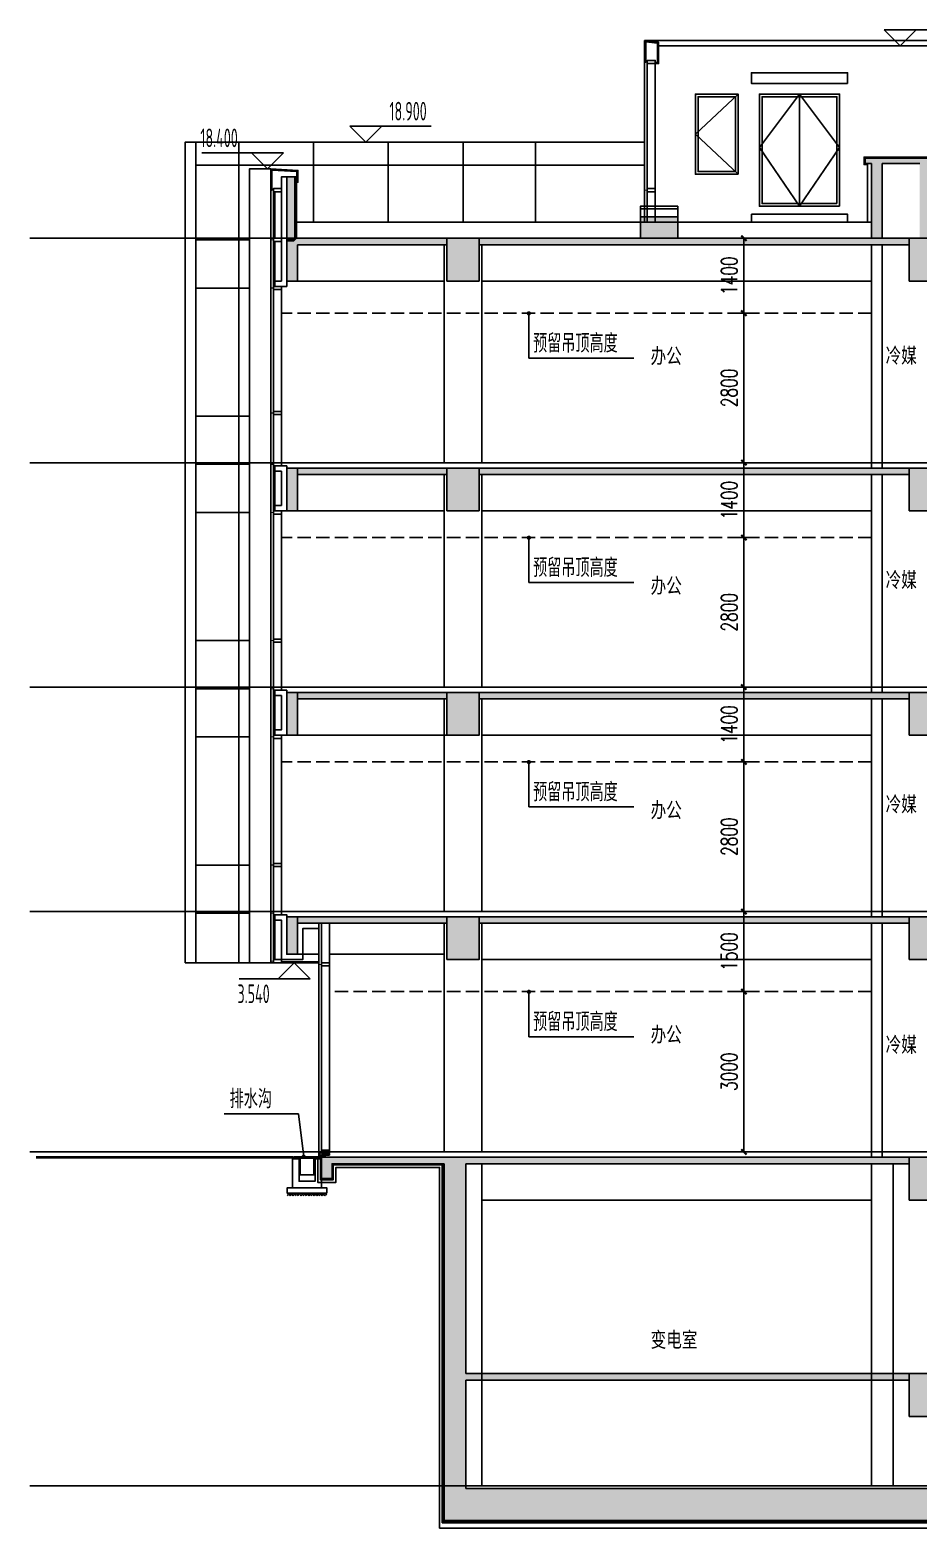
# Model space of a CAD drawing. Extents: x 1106790 to 1313746, y -134124 to 12249.
# Drawn here: x 1159677 to 1176303, y -118328 to -90288 of the extents above; entities that cross this region are included whole.
import ezdxf

# ---------------------------------------------------------------- set-up
doc = ezdxf.new("R2010")
doc.units = 0
doc.header["$LTSCALE"] = 1000
doc.header["$MEASUREMENT"] = 0
doc.linetypes.add('DASH', pattern=[0.35, 0.25, -0.1])
for name, color, linetype in [('01-标注_尺寸', 124, 'Continuous'), ('01-标注_标高', 200, 'Continuous'), ('01-标注_符号', 200, 'Continuous'), ('02-TEXT_房间', 7, 'Continuous'), ('02-TEXT_标注', 130, 'Continuous'), ('05-填充_天正', 26, 'Continuous'), ('A-C_玻璃幕墙', 140, 'Continuous'), ('A-C_窗', 140, 'Continuous'), ('A-C_门', 150, 'Continuous'), ('A-D_龙骨', 131, 'Continuous'), ('A-O_屋面', 201, 'Continuous'), ('A-O_防水层', 222, 'Continuous'), ('A-SUR_保温', 222, 'Continuous'), ('A-SUR_吊顶', 40, 'Continuous'), ('A-SUR_看线', 231, 'Continuous'), ('A-SUR_面层', 191, 'Continuous'), ('A-TECH_结构', 21, 'Continuous'), ('A-金属背板', 30, 'Continuous'), ('A_STR-砌块墙', 121, 'Continuous'), ('A_STR-砼墙', 51, 'Continuous'), ('A_STR-砼柱', 51, 'Continuous'), ('D_铝板', 181, 'Continuous'), ('PUB_HATCH', 8, 'Continuous'), ('构造物', 145, 'Continuous')]:
    doc.layers.add(name, color=color, linetype=linetype)
doc.layers.add('04-不打印_辅助线', color=165, linetype='Continuous', plot=False)
doc.styles.add('_TCH_DIM', font='ROS1', dxfattribs={"width": 0.8, "bigfont": 'JD'})
doc.styles.add('_TCH_DIM_T3', font='SIMPLEX', dxfattribs={"width": 0.705882, "bigfont": 'GBCBIG'})
doc.styles.get("Standard").update_dxf_attribs({"font": 'STXIHEI.TTF', "width": 0.75})
doc.dimstyles.new('_TCH_ARCH&&100', dxfattribs={"dimtxt": 297.5, "dimasz": 100, "dimexe": 250, "dimexo": 300, "dimgap": 126.25, "dimtad": 1, "dimdec": 0, "dimzin": 0, "dimdsep": 46, "dimtxsty": '_TCH_DIM_T3', "dimblk": 'ARCHTICK', "dimcen": 0.09, "dimclrt": 7, "dimazin": 2, "dimtfac": 1, "dimtdec": 0, "dimtix": 1, "dimtmove": 2, "dimatfit": 3, "dimfxl": 0, "dimtolj": 1, "dimtzin": 0, "dimarcsym": 0})
pattern_1 = [(45, (4697.017, 670), (-17.96051, 17.96051), []), (45, (4714.977, 670), (-17.96051, 17.96051), [12.7, -6.35])]

# ---------------------------------------------------------------- blocks, each defined once
blk = doc.blocks.new('kyuhtr')
at = {"const_width": 20}
blk.add_lwpolyline([(50, 0), (0, 0)], dxfattribs=at)
blk.add_lwpolyline([(50, -30), (200, -30), (200, 30), (50, 30)], close=True)
blk = doc.blocks.new('A$C644B512F')
for points in [[(0, -1500), (800, -1500), (800, 0), (0, 0)], [(50, -1450), (750, -1450), (750, -50), (50, -50)]]:
    blk.add_lwpolyline(points, close=True)
blk.add_lwpolyline([(0, 0), (800, -750), (0, -1500)])
blk = doc.blocks.new('_FZH')
blk.add_lwpolyline([(-0.5, -0.5), (0.5, -0.5), (0.5, 0.5), (-0.5, 0.5)], close=True)
at = {"layer": 'PUB_HATCH'}
blk.add_solid([(-0.5, -0.5), (0.5, -0.5), (-0.5, 0.5), (0.5, 0.5)], dxfattribs=at)
blk = doc.blocks.new('fdsgdfhgh')
at = {"layer": 'A-O_屋面'}
blk.add_lwpolyline([(0, 550), (700, 550), (700, 600), (0, 600)], close=True, dxfattribs=at)
at = {"layer": 'A_STR-砼墙'}
for points in [[(0, 400), (700, 400), (700, 550), (0, 550)], [(0, 400), (700, 400), (700, 0), (0, 0)]]:
    blk.add_lwpolyline(points, close=True, dxfattribs=at)
at = {"layer": 'A_STR-砼柱', "xscale": 699.9999999913853, "yscale": 400.0000000033542, "zscale": 400.0000000033542, "rotation": 359.9999999995789}
blk.add_blockref('_FZH', (350, 200), dxfattribs=at)
blk = doc.blocks.new('dartt')
at = {"transparency": 33554641}
h = blk.add_hatch(dxfattribs=at)
h.set_pattern_fill('ANSI32', color=26)
h.set_pattern_definition([(45, (1294.211, 122.3605), (-3.367596, 3.367596), []), (45, (1296.4563, 122.3605), (-3.367596, 3.367596), [])])
edge = h.paths.add_edge_path()
edge.add_arc((0, 21), 4, 0, 90)
edge.add_line((0, 25), (0, 0))
edge.add_line((0, 0), (25, 0))
edge.add_arc((21, 0), 4, 0, 90)
edge.add_line((21, 4), (4, 4))
edge.add_line((4, 4), (4, 21))
blk.add_lwpolyline([(0, 25), (0, 0), (25, 0)])
blk.add_lwpolyline([(0, 25), (0, 25, -0.414214), (4, 21), (4, 4), (21, 4, -0.414214), (25, 0), (25, 0)], format="xyb")
blk = doc.blocks.new('$LinePat$素土夯实')
at = {"color": 0}
for p, q in [((0, -210), (210, 0)), ((120, -300), (420, 0)), ((420, 0), (608, -188)), ((495, -300), (795, 0)), ((615, 0), (705, -90)), ((210, -210), (300, -300)), ((315, -105), (502, -293)), ((705, -300), (795, -210))]:
    blk.add_line(p, q, dxfattribs=at)
blk = doc.blocks.new('drsrtg')
at = {"layer": '05-填充_天正'}
h = blk.add_hatch(dxfattribs=at)
h.set_pattern_fill('ANSI33', color=256, scale=8)
h.set_pattern_definition([(45, (4711.517, 670), (-17.96051, 17.96051), []), (45, (4729.477, 670), (-17.96051, 17.96051), [12.7, -6.35])])
h.paths.add_polyline_path([(-608, 580), (-608, 550), (-513, 550), (-513, 580)])
h = blk.add_hatch(dxfattribs=at)
h.set_pattern_fill('ANSI33', color=256, scale=8)
h.set_pattern_definition(pattern_1)
h.paths.add_polyline_path([(-448, 550), (-448, 580), (-498, 580), (-498, 550)])
h = blk.add_hatch(dxfattribs=at)
h.set_pattern_fill('ANSI33', color=256, scale=8)
h.set_pattern_definition(pattern_1)
h.paths.add_polyline_path([(-383, 550), (-383, 580), (-433, 580), (-433, 550)])
h = blk.add_hatch(dxfattribs=at)
h.set_pattern_fill('ANSI33', color=256, scale=8)
h.set_pattern_definition(pattern_1)
h.paths.add_polyline_path([(-318, 550), (-318, 580), (-368, 580), (-368, 550)])
h = blk.add_hatch(dxfattribs=at)
h.set_pattern_fill('ANSI33', color=256, scale=8)
h.set_pattern_definition(pattern_1)
h.paths.add_polyline_path([(-253, 550), (-253, 580), (-303, 580), (-303, 550)])
h = blk.add_hatch(dxfattribs=at)
h.set_pattern_fill('ANSI33', color=256, scale=8)
h.set_pattern_definition([(45, (4721.517, 670), (-17.96051, 17.96051), []), (45, (4739.477, 670), (-17.96051, 17.96051), [12.7, -6.35])])
h.paths.add_polyline_path([(-108, 550), (-108, 580), (-238, 580), (-238, 550)])
at = {"layer": '01-标注_符号'}
for p, q in [((-527, 1382), (-1923, 1382)), ((-433, 580), (-527, 1382))]:
    blk.add_line(p, q, dxfattribs=at)
at = {"layer": '01-标注_符号', "const_width": 40}
blk.add_lwpolyline([(-431, 560, 1), (-435, 600, 1)], format="xyb", close=True, dxfattribs=at)
at = {"layer": '05-填充_天正'}
blk.add_lwpolyline([(-500, 550), (-500, 240), (-240, 240), (-240, 550)], dxfattribs=at)
at = {"layer": 'A-SUR_面层'}
for p, q in [((-108, 580), (-608, 580)), ((-608, 550), (-608, 580)), ((-513, 550), (-513, 580)), ((-498, 550), (-498, 580)), ((-448, 550), (-448, 580)), ((-433, 550), (-433, 580)), ((-383, 550), (-383, 580)), ((-368, 550), (-368, 580)), ((-318, 550), (-318, 580)), ((-303, 550), (-303, 580)), ((-253, 550), (-253, 580)), ((-238, 550), (-238, 580)), ((-108, 550), (-108, 580)), ((-108, 550), (-608, 550))]:
    blk.add_line(p, q, dxfattribs=at)
at = {"layer": 'A_STR-砌块墙'}
for points in [[(-640, 540), (-520, 540), (-520, 120), (-220, 120), (-220, 540), (-100, 540), (-100, 0), (-640, 0), (-640, 540)], [(-100, 0), (-740, 0), (-740, -100), (0, -100), (0, 0), (-520, 0)]]:
    blk.add_lwpolyline(points, dxfattribs=at)
at = {"layer": 'A-SUR_看线', "xscale": -0.1861635220123852, "yscale": 0.1666666666666667, "zscale": 0.1666666666666667}
for p in [(-592, -100), (-444, -100), (-296, -100), (-148, -100), (0, -100)]:
    blk.add_blockref('$LinePat$素土夯实', p, dxfattribs=at)
at = {"layer": '构造物', "linetype": 'DASH', "ltscale": 0.2}
blk.add_blockref('dartt', (-620, 540), dxfattribs=at)
at = {"layer": '构造物', "linetype": 'DASH', "ltscale": 0.2, "xscale": -1}
blk.add_blockref('dartt', (-100, 540), dxfattribs=at)
at = {"layer": '02-TEXT_标注', "style": '_TCH_DIM', "width": 0.8}
blk.add_text('排水沟', height=347.3, dxfattribs=at).set_placement((-1818, 1487))
blk = doc.blocks.new('_ArchTick')
at = {"color": 0, "linetype": 'ByBlock', "const_width": 0.4}
blk.add_lwpolyline([(-0.5, -0.5), (0.5, 0.5)], dxfattribs=at)
blk = doc.blocks.new('*D204')
at = {"layer": '01-标注_尺寸', "color": 0, "lineweight": -2, "transparency": 16777216}
for p, q in [((1172808, -108288), (1173293, -108288)), ((1173043, -111288), (1173043, -108288)), ((1172808, -111288), (1173293, -111288))]:
    blk.add_line(p, q, dxfattribs=at)
at = {"layer": 'Defpoints', "color": 0, "transparency": 16777216}
for p in [(1172508, -108288), (1173043, -108288), (1172508, -111288)]:
    blk.add_point(p, dxfattribs=at)
at = {"layer": '01-标注_尺寸', "color": 0, "lineweight": -2, "transparency": 16777216, "xscale": 100, "yscale": 100, "zscale": 100}
for p, rotation in [((1173043, -108288), 90), ((1173043, -111288), 270)]:
    blk.add_blockref('_ArchTick', p, dxfattribs=dict(at, rotation=rotation))
at = {"layer": '01-标注_尺寸', "color": 7, "transparency": 16777216, "insert": (1172768, -109788), "char_height": 297.5, "attachment_point": 5, "rotation": 90, "style": '_TCH_DIM_T3'}
blk.add_mtext('\\A1;3000', dxfattribs=at)
blk = doc.blocks.new('*D205')
at = {"layer": '01-标注_尺寸', "color": 0, "lineweight": -2, "transparency": 16777216}
for p, q in [((1172808, -106788), (1173293, -106788)), ((1173043, -108288), (1173043, -106788)), ((1172808, -108288), (1173293, -108288))]:
    blk.add_line(p, q, dxfattribs=at)
at = {"layer": 'Defpoints', "color": 0, "transparency": 16777216}
for p in [(1172508, -106788), (1173043, -106788), (1172508, -108288)]:
    blk.add_point(p, dxfattribs=at)
at = {"layer": '01-标注_尺寸', "color": 0, "lineweight": -2, "transparency": 16777216, "xscale": 100, "yscale": 100, "zscale": 100}
for p, rotation in [((1173043, -106788), 90), ((1173043, -108288), 270)]:
    blk.add_blockref('_ArchTick', p, dxfattribs=dict(at, rotation=rotation))
at = {"layer": '01-标注_尺寸', "color": 7, "transparency": 16777216, "insert": (1172768, -107538), "char_height": 297.5, "attachment_point": 5, "rotation": 90, "style": '_TCH_DIM_T3'}
blk.add_mtext('\\A1;1500', dxfattribs=at)
blk = doc.blocks.new('*D206')
at = {"layer": '01-标注_尺寸', "color": 0, "lineweight": -2, "transparency": 16777216}
for p, q in [((1172808, -103988), (1173293, -103988)), ((1173043, -106788), (1173043, -103988)), ((1172808, -106788), (1173293, -106788))]:
    blk.add_line(p, q, dxfattribs=at)
at = {"layer": 'Defpoints', "color": 0, "transparency": 16777216}
for p in [(1172508, -103988), (1173043, -103988), (1172508, -106788)]:
    blk.add_point(p, dxfattribs=at)
at = {"layer": '01-标注_尺寸', "color": 0, "lineweight": -2, "transparency": 16777216, "xscale": 100, "yscale": 100, "zscale": 100}
for p, rotation in [((1173043, -103988), 90), ((1173043, -106788), 270)]:
    blk.add_blockref('_ArchTick', p, dxfattribs=dict(at, rotation=rotation))
at = {"layer": '01-标注_尺寸', "color": 7, "transparency": 16777216, "insert": (1172768, -105388), "char_height": 297.5, "attachment_point": 5, "rotation": 90, "style": '_TCH_DIM_T3'}
blk.add_mtext('\\A1;2800', dxfattribs=at)
blk = doc.blocks.new('*D207')
at = {"layer": '01-标注_尺寸', "color": 0, "lineweight": -2, "transparency": 16777216}
for p, q in [((1172808, -102588), (1173293, -102588)), ((1173043, -103988), (1173043, -102588)), ((1172808, -103988), (1173293, -103988))]:
    blk.add_line(p, q, dxfattribs=at)
at = {"layer": 'Defpoints', "color": 0, "transparency": 16777216}
for p in [(1172508, -102588), (1173043, -102588), (1172508, -103988)]:
    blk.add_point(p, dxfattribs=at)
at = {"layer": '01-标注_尺寸', "color": 0, "lineweight": -2, "transparency": 16777216, "xscale": 100, "yscale": 100, "zscale": 100}
for p, rotation in [((1173043, -102588), 90), ((1173043, -103988), 270)]:
    blk.add_blockref('_ArchTick', p, dxfattribs=dict(at, rotation=rotation))
at = {"layer": '01-标注_尺寸', "color": 7, "transparency": 16777216, "insert": (1172768, -103288), "char_height": 297.5, "attachment_point": 5, "rotation": 90, "style": '_TCH_DIM_T3'}
blk.add_mtext('\\A1;1400', dxfattribs=at)
blk = doc.blocks.new('*D208')
at = {"layer": '01-标注_尺寸', "color": 0, "lineweight": -2, "transparency": 16777216}
for p, q in [((1172808, -99788), (1173293, -99788)), ((1173043, -102588), (1173043, -99788)), ((1172808, -102588), (1173293, -102588))]:
    blk.add_line(p, q, dxfattribs=at)
at = {"layer": 'Defpoints', "color": 0, "transparency": 16777216}
for p in [(1172508, -99788), (1173043, -99788), (1172508, -102588)]:
    blk.add_point(p, dxfattribs=at)
at = {"layer": '01-标注_尺寸', "color": 0, "lineweight": -2, "transparency": 16777216, "xscale": 100, "yscale": 100, "zscale": 100}
for p, rotation in [((1173043, -99788), 90), ((1173043, -102588), 270)]:
    blk.add_blockref('_ArchTick', p, dxfattribs=dict(at, rotation=rotation))
at = {"layer": '01-标注_尺寸', "color": 7, "transparency": 16777216, "insert": (1172768, -101188), "char_height": 297.5, "attachment_point": 5, "rotation": 90, "style": '_TCH_DIM_T3'}
blk.add_mtext('\\A1;2800', dxfattribs=at)
blk = doc.blocks.new('*D209')
at = {"layer": '01-标注_尺寸', "color": 0, "lineweight": -2, "transparency": 16777216}
for p, q in [((1172808, -98388), (1173293, -98388)), ((1173043, -99788), (1173043, -98388)), ((1172808, -99788), (1173293, -99788))]:
    blk.add_line(p, q, dxfattribs=at)
at = {"layer": 'Defpoints', "color": 0, "transparency": 16777216}
for p in [(1172508, -98388), (1173043, -98388), (1172508, -99788)]:
    blk.add_point(p, dxfattribs=at)
at = {"layer": '01-标注_尺寸', "color": 0, "lineweight": -2, "transparency": 16777216, "xscale": 100, "yscale": 100, "zscale": 100}
for p, rotation in [((1173043, -98388), 90), ((1173043, -99788), 270)]:
    blk.add_blockref('_ArchTick', p, dxfattribs=dict(at, rotation=rotation))
at = {"layer": '01-标注_尺寸', "color": 7, "transparency": 16777216, "insert": (1172768, -99088), "char_height": 297.5, "attachment_point": 5, "rotation": 90, "style": '_TCH_DIM_T3'}
blk.add_mtext('\\A1;1400', dxfattribs=at)
blk = doc.blocks.new('*D210')
at = {"layer": '01-标注_尺寸', "color": 0, "lineweight": -2, "transparency": 16777216}
for p, q in [((1172808, -95588), (1173293, -95588)), ((1173043, -98388), (1173043, -95588)), ((1172808, -98388), (1173293, -98388))]:
    blk.add_line(p, q, dxfattribs=at)
at = {"layer": 'Defpoints', "color": 0, "transparency": 16777216}
for p in [(1172508, -95588), (1173043, -95588), (1172508, -98388)]:
    blk.add_point(p, dxfattribs=at)
at = {"layer": '01-标注_尺寸', "color": 0, "lineweight": -2, "transparency": 16777216, "xscale": 100, "yscale": 100, "zscale": 100}
for p, rotation in [((1173043, -95588), 90), ((1173043, -98388), 270)]:
    blk.add_blockref('_ArchTick', p, dxfattribs=dict(at, rotation=rotation))
at = {"layer": '01-标注_尺寸', "color": 7, "transparency": 16777216, "insert": (1172768, -96988), "char_height": 297.5, "attachment_point": 5, "rotation": 90, "style": '_TCH_DIM_T3'}
blk.add_mtext('\\A1;2800', dxfattribs=at)
blk = doc.blocks.new('*D211')
at = {"layer": '01-标注_尺寸', "color": 0, "lineweight": -2, "transparency": 16777216}
for p, q in [((1172808, -94188), (1173293, -94188)), ((1173043, -95588), (1173043, -94188)), ((1172808, -95588), (1173293, -95588))]:
    blk.add_line(p, q, dxfattribs=at)
at = {"layer": 'Defpoints', "color": 0, "transparency": 16777216}
for p in [(1172508, -94188), (1173043, -94188), (1172508, -95588)]:
    blk.add_point(p, dxfattribs=at)
at = {"layer": '01-标注_尺寸', "color": 0, "lineweight": -2, "transparency": 16777216, "xscale": 100, "yscale": 100, "zscale": 100}
for p, rotation in [((1173043, -94188), 90), ((1173043, -95588), 270)]:
    blk.add_blockref('_ArchTick', p, dxfattribs=dict(at, rotation=rotation))
at = {"layer": '01-标注_尺寸', "color": 7, "transparency": 16777216, "insert": (1172768, -94888), "char_height": 297.5, "attachment_point": 5, "rotation": 90, "style": '_TCH_DIM_T3'}
blk.add_mtext('\\A1;1400', dxfattribs=at)

msp = doc.modelspace()

# ---------------------------------------------------------------- hatches: boundary and pattern name
at = {"layer": '05-填充_天正'}
for points in [[(1176534.5, -92788.5), (1176654.5, -92788.5), (1176654.5, -92688.5), (1175314.5, -92688.5), (1175314.5, -92788.5), (1175434.5, -92788.5), (1175434.5, -94188.5), (1175634.5, -94188.5), (1175634.5, -92788.5), (1176334.5, -92788.5), (1176334.5, -94188.5), (1176534.5, -94188.5)], [(1164484.5, -93038.5), (1164484.5, -94188.5), (1164634.5, -94188.5), (1164634.5, -93038.5)], [(1164484.5, -94188.5), (1164484.5, -94248.5), (1164617.8, -94248.5), (1164684.5, -94188.5)], [(1167484.5, -94308.5), (1167484.5, -94188.5), (1164684.5, -94188.5), (1164617.8, -94248.5), (1164684.5, -94308.5)], [(1176134.5, -94308.5), (1176134.5, -94188.5), (1168084.5, -94188.5), (1168084.5, -94308.5)], [(1164617.8, -94248.5), (1164484.5, -94248.5), (1164484.5, -94988.5), (1164684.5, -94988.5), (1164684.5, -94308.5)], [(1167484.5, -98608.5), (1167484.5, -98488.5), (1164684.5, -98488.5), (1164684.5, -98608.5)], [(1176134.5, -98608.5), (1176134.5, -98488.5), (1168084.5, -98488.5), (1168084.5, -98608.5)], [(1167484.5, -102808.5), (1167484.5, -102688.5), (1164684.5, -102688.5), (1164684.5, -102808.5)], [(1176134.5, -102808.5), (1176134.5, -102688.5), (1168084.5, -102688.5), (1168084.5, -102808.5)], [(1167484.5, -107008.5), (1167484.5, -106888.5), (1164684.5, -106888.5), (1164684.5, -107008.5)], [(1176134.5, -107008.5), (1176134.5, -106888.5), (1168084.5, -106888.5), (1168084.5, -107008.5)], [(1165134.5, -111388.5), (1165334.5, -111508.5), (1167434.5, -111508.5), (1167634.5, -111468.5), (1167634.5, -111388.5)], [(1165334.5, -111788.5), (1165334.5, -111508.5), (1165134.5, -111388.5), (1165134.5, -111788.5)], [(1167634.5, -111468.5), (1167434.5, -111508.5), (1167434.5, -115438.5), (1167701.1, -115478.5), (1167834.5, -115438.5), (1167834.5, -111508.5)], [(1176134.5, -111508.5), (1176134.5, -111388.5), (1167634.5, -111388.5), (1167634.5, -111468.5), (1167834.5, -111508.5)], [(1167701.1, -115478.5), (1167434.5, -115438.5), (1167434.5, -118188.5), (1167834.5, -117588.5), (1167834.5, -115558.5)], [(1167701.1, -115478.5), (1167834.5, -115558.5), (1176134.5, -115558.5), (1176134.5, -115438.5), (1167834.5, -115438.5)], [(1167834.5, -117588.5), (1167434.5, -118188.5), (1206767.5, -118188.5), (1206767.5, -117588.5)]]:
    msp.add_hatch(color=256, dxfattribs=at).paths.add_polyline_path(points)

# ---------------------------------------------------------------- linework, layer by layer
at = {"layer": '01-标注_标高'}
for p, q in [((1175969.5, -90588.5), (1175669.5, -90288.5)), ((1175669.5, -90288.5), (1177026.1, -90288.5)), ((1175969.5, -90588.5), (1176269.5, -90288.5)), ((1165964.5, -92388.5), (1165664.5, -92088.5)), ((1165664.5, -92088.5), (1167191.1, -92088.5)), ((1165964.5, -92388.5), (1166264.5, -92088.5)), ((1164423.9, -92588.5), (1162897.2, -92588.5)), ((1164123.9, -92888.5), (1163823.9, -92588.5)), ((1164123.9, -92888.5), (1164423.9, -92588.5)), ((1164621.8, -107748.5), (1164321.8, -108048.5)), ((1164621.8, -107748.5), (1164921.8, -108048.5)), ((1164921.8, -108048.5), (1163591.4, -108048.5))]:
    msp.add_line(p, q, dxfattribs=at)
at = {"layer": '01-标注_符号'}
for p, q in [((1169017.5, -95592), (1169017.5, -96432)), ((1169017.5, -96432), (1170984.1, -96432)), ((1169017.5, -99792), (1169017.5, -100632)), ((1169017.5, -100632), (1170984.1, -100632)), ((1169017.5, -103992), (1169017.5, -104832)), ((1169017.5, -104832), (1170984.1, -104832)), ((1169017.5, -108292), (1169017.5, -109132)), ((1169017.5, -109132), (1170984.1, -109132))]:
    msp.add_line(p, q, dxfattribs=at)
at = {"layer": '01-标注_符号', "const_width": 40}
for points in [[(1169017.5, -95572, 1), (1169017.5, -95612, 1)], [(1169017.5, -99772, 1), (1169017.5, -99812, 1)], [(1169017.5, -103972, 1), (1169017.5, -104012, 1)], [(1169017.5, -108272, 1), (1169017.5, -108312, 1)]]:
    msp.add_lwpolyline(points, format="xyb", close=True, dxfattribs=at)
at = {"layer": '04-不打印_辅助线'}
for p, q in [((1159676.9, -94188.5), (1212033.8, -94188.5)), ((1159676.9, -98388.5), (1212033.8, -98388.5)), ((1159676.9, -102588.5), (1212033.8, -102588.5)), ((1159676.9, -106788.5), (1212033.8, -106788.5)), ((1159676.9, -111288.5), (1212033.8, -111288.5)), ((1159676.9, -117538.5), (1212033.8, -117538.5))]:
    msp.add_line(p, q, dxfattribs=at)
at = {"layer": 'A-C_玻璃幕墙'}
for p, q in [((1171184.5, -93888.5), (1171184.5, -90888.5)), ((1171234.5, -93888.5), (1171234.5, -90918.5)), ((1171384.5, -93888.5), (1171384.5, -90918.5))]:
    msp.add_line(p, q, dxfattribs=at)
at = {"layer": 'A-C_窗'}
for p, q in [((1162784.5, -107748.5), (1162784.5, -92388.5)), ((1163584.5, -107748.5), (1163584.5, -92388.5)), ((1164984.5, -93888.5), (1164984.5, -92388.5)), ((1166384.5, -93888.5), (1166384.5, -92388.5)), ((1167784.5, -93888.5), (1167784.5, -92388.5)), ((1169144.5, -92388.5), (1169144.5, -93888.5)), ((1162784.5, -97518.5), (1163784.5, -97518.5)), ((1163784.5, -107748.5), (1162784.5, -107748.5))]:
    msp.add_line(p, q, dxfattribs=at)
for points in [[(1164184.5, -93288.5), (1164184.5, -98388.5)], [(1164234.5, -93258.5), (1164234.5, -98388.5)], [(1162784.5, -94218.5), (1163784.5, -94218.5)], [(1162784.5, -95118.5), (1163784.5, -95118.5)], [(1164384.5, -95148.5), (1164384.5, -98388.5)], [(1164184.5, -97518.5), (1164184.5, -107748.5)], [(1164234.5, -97548.5), (1164234.5, -107688.5)], [(1162784.5, -98418.5), (1163784.5, -98418.5)], [(1162784.5, -99318.5), (1163784.5, -99318.5)], [(1164384.5, -99348.5), (1164384.5, -102588.5)], [(1163784.5, -101718.5), (1162784.5, -101718.5)], [(1162784.5, -102618.5), (1163784.5, -102618.5)], [(1162784.5, -103518.5), (1163784.5, -103518.5)], [(1164384.5, -103488.5), (1164384.5, -106788.5)], [(1163784.5, -105918.5), (1162784.5, -105918.5)], [(1162784.5, -106818.5), (1163784.5, -106818.5)], [(1165084.5, -107008.5), (1165084.5, -111288.5)], [(1165134.5, -107008.5), (1165134.5, -111258.5)], [(1165284.5, -107008.5), (1165284.5, -111258.5)], [(1164384.5, -107588.5), (1164384.5, -107688.5)], [(1165084.5, -107748.5), (1164184.5, -107748.5)], [(1165084.5, -107728.5), (1164384.5, -107728.5)]]:
    msp.add_lwpolyline(points, dxfattribs=at)
at = {"layer": 'A-C_门'}
for points in [[(1174834.5, -93588.5), (1173334.5, -93588.5), (1173334.5, -91488.5), (1174834.5, -91488.5)], [(1174784.5, -93538.5), (1173384.5, -93538.5), (1173384.5, -91538.5), (1174784.5, -91538.5)]]:
    msp.add_lwpolyline(points, close=True, dxfattribs=at)
for points in [[(1174084.5, -91488.5), (1173334.5, -92488.5), (1174084.5, -93588.5)], [(1174084.5, -91488.5), (1174084.5, -93588.5)], [(1174084.5, -91488.5), (1174834.5, -92488.5), (1174084.5, -93588.5)]]:
    msp.add_lwpolyline(points, dxfattribs=at)
at = {"layer": 'A-O_防水层'}
msp.add_line((1165134.5, -111388.5), (1165064.5, -111388.5), dxfattribs=at)
for points in [[(1165064.5, -111388.5), (1165064.5, -111858.5), (1165404.5, -111858.5), (1165404.5, -111578.5), (1167344.5, -111578.5), (1167344.5, -118328.5), (1184634.5, -118328.5)], [(1184584.5, -118228.5), (1167394.5, -118228.5), (1167394.5, -111528.5), (1165354.5, -111528.5), (1165354.5, -111808.5), (1165114.5, -111808.5), (1165114.5, -111388.5)], [(1167414.5, -111508.5), (1167414.5, -118208.5)], [(1167414.5, -118208.5), (1184584.5, -118208.5)], [(1184584.5, -118208.5), (1167414.5, -118208.5)]]:
    msp.add_lwpolyline(points, dxfattribs=at)
at = {"layer": 'A-SUR_保温'}
for p, q in [((1164664.5, -93038.5), (1164664.5, -94188.5)), ((1167834.5, -117538.5), (1206767.5, -117538.5))]:
    msp.add_line(p, q, dxfattribs=at)
for points in [[(1175359.5, -92788.5), (1175359.5, -93888.5)], [(1164484.4, -94988.5), (1164484.4, -95088.5), (1164264.5, -95088.5), (1164264.5, -94988.5), (1164384.5, -94988.5), (1164384.5, -94408.5), (1164384.5, -94408.5), (1164384.5, -93038.5), (1164484.5, -93038.5)], [(1164664.5, -93038.5), (1164634.5, -93038.5)], [(1164264.5, -98448.5), (1164484.5, -98448.5), (1164484.5, -99288.5), (1164264.5, -99288.5)], [(1164264.5, -98548.5), (1164384.5, -98548.5), (1164384.5, -99188.5), (1164264.5, -99188.5)], [(1164264.5, -102648.5), (1164484.5, -102648.5), (1164484.5, -103488.5), (1164264.5, -103488.5)], [(1164264.5, -102748.5), (1164384.5, -102748.5), (1164384.5, -103388.5), (1164264.5, -103388.5)], [(1164384.5, -102749), (1164384.5, -103389)], [(1164264.5, -106848.5), (1164484.5, -106848.5), (1164484.5, -107588.5), (1164684.5, -107588.5), (1164684.5, -107008.5), (1165084.5, -107008.5)], [(1164264.5, -106948.5), (1164384.5, -106948.5), (1164384.5, -107688.5), (1164784.5, -107688.5), (1164784.5, -107108.5), (1165084.5, -107108.5)]]:
    msp.add_lwpolyline(points, dxfattribs=at)
at = {"layer": 'A-SUR_吊顶', "linetype": 'DASH'}
for points in [[(1175434.5, -95588.5), (1164384.5, -95588.5)], [(1175434.5, -99788.5), (1164384.5, -99788.5)], [(1175434.5, -103988.5), (1164384.5, -103988.5)], [(1175434.5, -108288.5), (1165284.5, -108288.5)]]:
    msp.add_lwpolyline(points, dxfattribs=at)
at = {"layer": 'A-SUR_看线'}
msp.add_line((1169144.5, -92388.5), (1169144.5, -92888.5), dxfattribs=at)
for points in [[(1179684.5, -90588.5), (1171444.5, -90588.5)], [(1162784.5, -92388.5), (1162584.5, -92388.5), (1162584.5, -107748.5), (1162784.5, -107748.5)], [(1175359.5, -92808.5), (1175294.5, -92808.5), (1175294.5, -92668.5), (1176674.5, -92668.5), (1176674.5, -92808.5), (1176609.5, -92808.5)], [(1164184.5, -92888.5), (1163784.5, -92888.5), (1163784.5, -107748.5)], [(1163784.5, -107748.5), (1164184.5, -107748.5)], [(1175434.5, -111508.5), (1175434.5, -117538.5)]]:
    msp.add_lwpolyline(points, dxfattribs=at)
for points in [[(1174984.5, -91288.5), (1173184.5, -91288.5), (1173184.5, -91088.5), (1174984.5, -91088.5)], [(1173184.5, -93738.5), (1174984.5, -93738.5), (1174984.5, -93888.5), (1173184.5, -93888.5)]]:
    msp.add_lwpolyline(points, close=True, dxfattribs=at)
at = {"layer": 'A-SUR_面层'}
msp.add_line((1175434.5, -93888.5), (1164664.5, -93888.5), dxfattribs=at)
for points in [[(1175434.5, -98388.5), (1164664.5, -98388.5)], [(1175434.5, -102588.5), (1164384.5, -102588.5)], [(1175434.5, -106788.5), (1164384.5, -106788.5)], [(1175434.5, -111288.5), (1165284.5, -111288.5)]]:
    msp.add_lwpolyline(points, dxfattribs=at)
at = {"layer": 'A-TECH_结构'}
msp.add_line((1164684.5, -107588.5), (1165084.5, -107588.5), dxfattribs=at)
for points in [[(1167434.5, -94308.5), (1167434.5, -98388.5)], [(1168134.5, -94308.5), (1168134.5, -98388.5)], [(1167434.5, -94988.5), (1164684.5, -94988.5)], [(1175434.5, -94988.5), (1168134.5, -94988.5)], [(1167434.5, -98608.5), (1167434.5, -102588.5)], [(1168134.5, -98608.5), (1168134.5, -102588.5)], [(1167434.5, -99288.5), (1164684.5, -99288.5)], [(1175434.5, -99288.5), (1168134.5, -99288.5)], [(1167434.5, -102808.5), (1167434.5, -106788.5)], [(1168134.5, -102808.5), (1168134.5, -106788.5)], [(1167484.5, -103488.5), (1164684.5, -103488.5)], [(1175434.5, -103488.5), (1168134.5, -103488.5)], [(1167434.5, -107008.5), (1167434.5, -111288.5)], [(1168134.5, -107008.5), (1168134.5, -111288.5)], [(1167434.5, -107588.5), (1165284.5, -107588.5)], [(1175434.5, -107688.5), (1168134.5, -107688.5)], [(1168134.5, -111508.5), (1168134.5, -117538.5)], [(1175834.5, -111508.5), (1175834.5, -117538.5)], [(1175434.5, -112188.5), (1168134.5, -112188.5)]]:
    msp.add_lwpolyline(points, dxfattribs=at)
at = {"layer": 'A-金属背板'}
for p, q in [((1164264.5, -94188.5), (1164264.5, -93318.5)), ((1164264.5, -94248.5), (1164264.5, -95088.5)), ((1164264.5, -99288.5), (1164264.5, -98448.5)), ((1164264.5, -103488.5), (1164264.5, -102648.5)), ((1164264.5, -107688.5), (1164264.5, -106848.5))]:
    msp.add_line(p, q, dxfattribs=at)
msp.add_lwpolyline([(1165134.5, -111388.5), (1165134.5, -111788.5), (1165334.5, -111788.5), (1165334.5, -111508.5), (1167434.5, -111508.5)], dxfattribs=at)
at = {"layer": 'A_STR-砌块墙'}
for points in [[(1175434.5, -94308.5), (1175434.5, -98488.5)], [(1175634.5, -94308.5), (1175634.5, -98488.5)], [(1175434.5, -98608.5), (1175434.5, -102688.5)], [(1175634.5, -98608.5), (1175634.5, -102688.5)], [(1175434.5, -102808.5), (1175434.5, -106888.5)], [(1175634.5, -102808.5), (1175634.5, -106888.5)], [(1175434.5, -107008.5), (1175434.5, -111388.5)], [(1175634.5, -107008.5), (1175634.5, -111388.5)]]:
    msp.add_lwpolyline(points, dxfattribs=at)
at = {"layer": 'A_STR-砌块墙', "const_width": 50}
msp.add_lwpolyline([(1159787.6, -111388.5), (1164614.3, -111388.5)], dxfattribs=at)
at = {"layer": 'A_STR-砼墙'}
for p, q in [((1164484.5, -93038.5), (1164484.5, -94188.5)), ((1164634.5, -93038.5), (1164484.5, -93038.5)), ((1164634.5, -93038.5), (1164634.5, -94188.5)), ((1164634.5, -94188.5), (1164484.5, -94188.5)), ((1164484.5, -94188.5), (1164484.5, -94248.5)), ((1164684.5, -94188.5), (1164484.5, -94188.5)), ((1164684.5, -94188.5), (1167484.5, -94188.5)), ((1164684.5, -94188.5), (1164684.5, -94188.5)), ((1168084.5, -94188.5), (1176134.5, -94188.5)), ((1164484.5, -94248.5), (1164484.5, -94988.5)), ((1164684.5, -94308.5), (1167484.5, -94308.5)), ((1164684.5, -94308.5), (1164684.5, -94988.5)), ((1168084.5, -94308.5), (1176134.5, -94308.5)), ((1164684.5, -94988.5), (1164484.5, -94988.5)), ((1164684.5, -98488.5), (1167484.5, -98488.5)), ((1164684.5, -98608.5), (1167484.5, -98608.5)), ((1168084.5, -98488.5), (1176134.5, -98488.5)), ((1168084.5, -98608.5), (1176134.5, -98608.5)), ((1176184.5, -98488.5), (1176184.5, -98488.5)), ((1164684.5, -102688.5), (1167484.5, -102688.5)), ((1164684.5, -102808.5), (1167484.5, -102808.5)), ((1168084.5, -102688.5), (1176134.5, -102688.5)), ((1168084.5, -102808.5), (1176134.5, -102808.5)), ((1176184.5, -102688.5), (1176184.5, -102688.5)), ((1164684.5, -106888.5), (1167484.5, -106888.5)), ((1164684.5, -107008.5), (1167484.5, -107008.5)), ((1168084.5, -106888.5), (1176134.5, -106888.5)), ((1168084.5, -107008.5), (1176134.5, -107008.5)), ((1165134.5, -111388.5), (1167634.5, -111388.5)), ((1165134.5, -111788.5), (1165134.5, -111388.5)), ((1165334.5, -111508.5), (1167434.5, -111508.5)), ((1165334.5, -111788.5), (1165334.5, -111508.5)), ((1167434.5, -111508.5), (1167434.5, -115438.5)), ((1167634.5, -111388.5), (1176134.5, -111388.5)), ((1167834.5, -111508.5), (1167834.5, -115438.5)), ((1167834.5, -111508.5), (1176134.5, -111508.5)), ((1165134.5, -111788.5), (1165334.5, -111788.5)), ((1167434.5, -115438.5), (1167434.5, -118188.5)), ((1167834.5, -115438.5), (1176134.5, -115438.5)), ((1167834.5, -115558.5), (1167834.5, -117588.5)), ((1167834.5, -115558.5), (1176134.5, -115558.5)), ((1167834.5, -117588.5), (1206767.5, -117588.5)), ((1167434.5, -118188.5), (1206767.5, -118188.5))]:
    msp.add_line(p, q, dxfattribs=at)
for points in [[(1175314.5, -92688.5), (1175314.5, -92788.5)], [(1175314.5, -92688.5), (1176654.5, -92688.5)], [(1175314.5, -92788.5), (1175434.5, -92788.5)], [(1175434.5, -92788.5), (1175434.5, -94188.5)], [(1175634.5, -92788.5), (1175634.5, -94188.5)], [(1175634.5, -92788.5), (1176334.5, -92788.5)]]:
    msp.add_lwpolyline(points, dxfattribs=at)
at = {"layer": 'D_铝板'}
for p, q in [((1189584.5, -90488.5), (1171184.5, -90488.5)), ((1162784.5, -92388.5), (1169144.5, -92388.5)), ((1169144.5, -92388.5), (1171184.5, -92388.5)), ((1162784.5, -92818.5), (1169144.5, -92818.5)), ((1169144.5, -92818.5), (1171184.5, -92818.5))]:
    msp.add_line(p, q, dxfattribs=at)
for points in [[(1171384.5, -90918.5), (1171444.5, -90918.5), (1171444.5, -90518.5), (1171184.5, -90488.5), (1171184.5, -90888.5), (1171204.5, -90888.5), (1171204.5, -90509.7), (1171424.5, -90537.3), (1171424.5, -90898.5), (1171384.5, -90898.5)], [(1164634.5, -93138.5), (1164694.5, -93138.5), (1164694.5, -92918.5), (1164184.5, -92888.5), (1164184.5, -93288.5), (1164204.5, -93288.5), (1164204.5, -92909.7), (1164674.5, -92937.3), (1164674.5, -93118.5), (1164634.5, -93118.5)], [(1165084.5, -111288.5), (1165084.5, -111368.5), (1165284.5, -111348.5), (1165284.5, -111328.4), (1165104.5, -111346.4), (1165104.5, -111288.5)]]:
    msp.add_lwpolyline(points, close=True, dxfattribs=at)

# ---------------------------------------------------------------- block references
at = {"color": 1}
msp.add_blockref('fdsgdfhgh', (1171104.5, -94188.5), dxfattribs=at)
msp.add_blockref('drsrtg', (1165234.5, -111958.5))
at = {"layer": 'A-C_门', "xscale": -1}
msp.add_blockref('A$C644B512F', (1172934.5, -91488.5), dxfattribs=at)
at = {"layer": 'A-D_龙骨'}
for p in [(1171184.5, -90888.5), (1164184.5, -93288.5), (1171184.5, -93288.5), (1164184.5, -94218.5), (1164184.5, -95118.5), (1164184.5, -97458.5), (1164184.5, -98418.5), (1164184.5, -99318.5), (1164184.5, -101718.5), (1164184.5, -102618.5), (1164184.5, -103518.5), (1164184.5, -105918.5), (1164184.5, -106818.5), (1164184.5, -107718.5), (1165084.5, -107778.5), (1165084.5, -111288.5)]:
    msp.add_blockref('kyuhtr', p, dxfattribs=at)
at = {"layer": 'A_STR-砼柱'}
for p, xscale, yscale, zscale in [((1167784.5, -94588.5), 600, 800, 800), ((1176334.5, -94588.5), 400, 800, 800), ((1164584.5, -98888.5), 200, 800, 800), ((1167784.5, -98888.5), 600, 800, 800), ((1176334.5, -98888.5), 400, 800, 800), ((1164584.5, -103088.5), 200, 800, 800), ((1167784.5, -103088.5), 600, 800, 800), ((1176334.5, -103088.5), 400, 800, 800), ((1164584.5, -107238.5), 200, 700, 700), ((1167784.5, -107288.5), 600, 800, 800), ((1176334.5, -107288.5), 400, 800, 800), ((1176334.5, -111788.5), 400, 800, 800), ((1176334.5, -115838.5), 400, 800, 800)]:
    msp.add_blockref('_FZH', p, dxfattribs=dict(at, xscale=xscale, yscale=yscale, zscale=zscale))

# ---------------------------------------------------------------- texts
at = {"layer": '02-TEXT_房间', "width": 0.75}
for s, p in [('办公', (1171296.8, -96530.9)), ('冷媒', (1175696.4, -96522.1)), ('办公', (1171296.8, -100830.9)), ('冷媒', (1175696.4, -100722.1)), ('办公', (1171296.8, -105030.9)), ('冷媒', (1175696.4, -104922.1)), ('办公', (1171296.8, -109230.9)), ('冷媒', (1175696.4, -109422.1)), ('变电室', (1171296.8, -114943.9))]:
    msp.add_text(s, height=285.43, dxfattribs=at).set_placement(p)
at = {"layer": '02-TEXT_标注', "style": '_TCH_DIM'}
for s, height, width, p in [('18.900', 350, 0.64, (1166407, -91983.5)), ('18.400', 350, 0.64, (1162867.2, -92483.5)), ('预留吊顶高度', 347.29, 0.8, (1169097, -96327)), ('预留吊顶高度', 347.29, 0.8, (1169097, -100527)), ('预留吊顶高度', 347.29, 0.8, (1169097, -104727)), ('3.540', 350, 0.64, (1163561.4, -108503.5)), ('预留吊顶高度', 347.29, 0.8, (1169097, -109027))]:
    msp.add_text(s, height=height, dxfattribs=dict(at, width=width)).set_placement(p)

# ---------------------------------------------------------------- dimensions: what is measured, and where the dimension line sits
at = {"layer": '01-标注_尺寸'}
for p1, p2, picture, middle in [((1172508, -95588.5), (1172508, -94188.5), '*D211', (1172767.7, -94888.5)), ((1172508, -98388.5), (1172508, -95588.5), '*D210', (1172767.7, -96988.5)), ((1172508, -99788.5), (1172508, -98388.5), '*D209', (1172767.7, -99088.5)), ((1172508, -102588.5), (1172508, -99788.5), '*D208', (1172767.7, -101188.5)), ((1172508, -103988.5), (1172508, -102588.5), '*D207', (1172767.7, -103288.5)), ((1172508, -106788.5), (1172508, -103988.5), '*D206', (1172767.7, -105388.5)), ((1172508, -108288.5), (1172508, -106788.5), '*D205', (1172767.7, -107538.5)), ((1172508, -111288.5), (1172508, -108288.5), '*D204', (1172767.7, -109788.5))]:
    dim = msp.add_aligned_dim(p1=p1, p2=p2, distance=-534.7, dimstyle='_TCH_ARCH&&100', dxfattribs=at)
    dim.commit()
    dim.dimension.update_dxf_attribs({"geometry": picture, "text_midpoint": middle})

doc.saveas('drawing.dxf')
